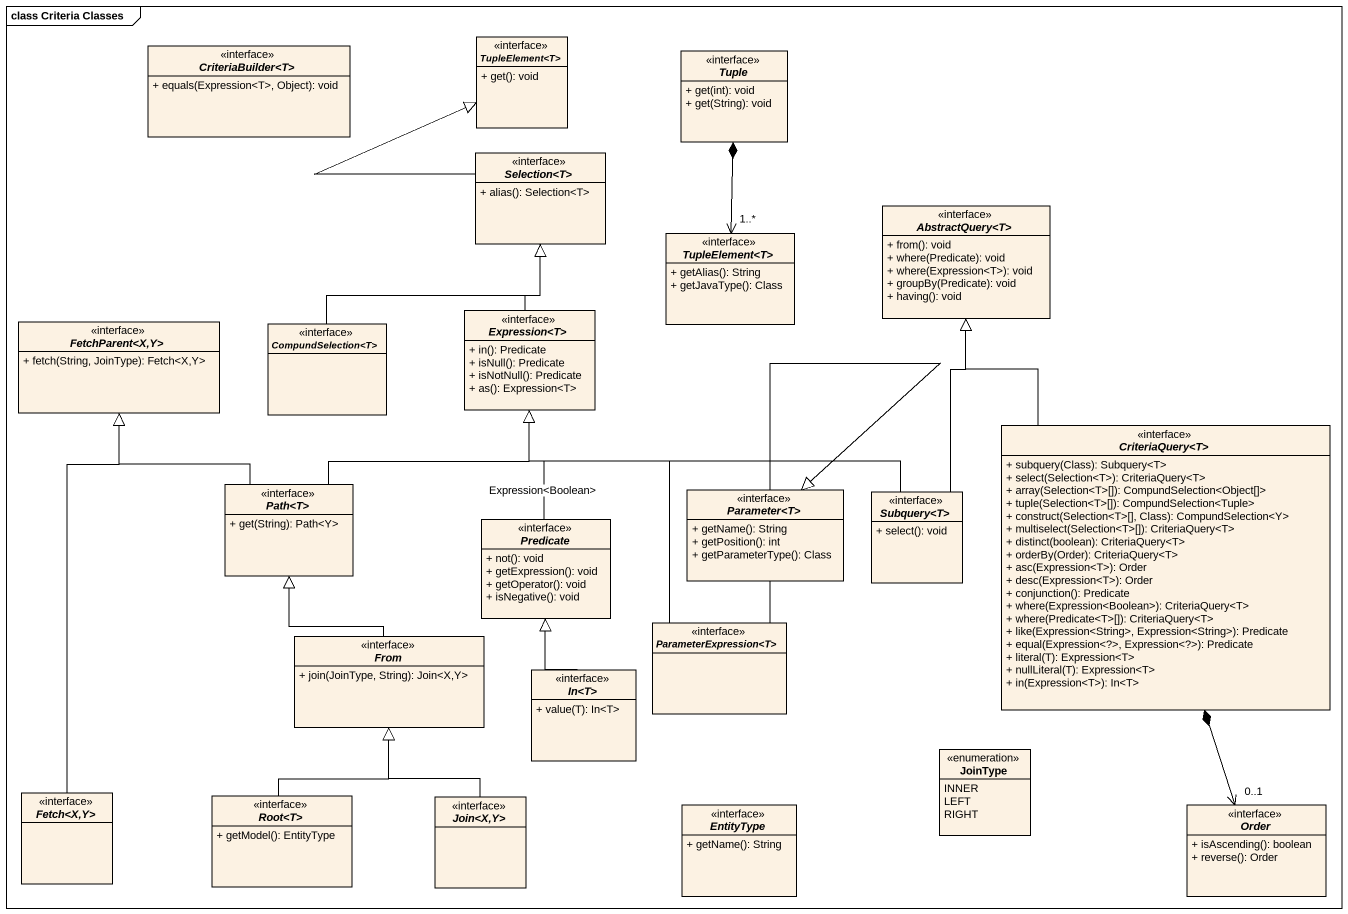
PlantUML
@startuml
mainframe class Criteria Classes
hide circle
hide empty members
skinparam classAttributeIconSize 0
interface "CriteriaBuilder<T>" as CriteriaBuilder_T {
  + equals(Expression<T>, Object): void
}
interface "TupleElement<T>" as TupleElement_T {
  + get(): void
}
interface Tuple {
  + get(int): void
  + get(String): void
}
interface "Selection<T>" as Selection_T {
  + alias(): Selection<T>
}
interface "AbstractQuery<T>" as AbstractQuery_T {
  + from(): void
  + where(Predicate): void
  + where(Expression<T>): void
  + groupBy(Predicate): void
  + having(): void
}
interface "TupleElement<T>" as TupleElement_T_2 {
  + getAlias(): String
  + getJavaType(): Class
}
interface "FetchParent<X,Y>" as FetchParent_X_Y {
  + fetch(String, JoinType): Fetch<X,Y>
}
interface "Expression<T>" as Expression_T {
  + in(): Predicate
  + isNull(): Predicate
  + isNotNull(): Predicate
  + as(): Expression<T>
}
interface "CompundSelection<T>" as CompundSelection_T
interface "CriteriaQuery<T>" as CriteriaQuery_T {
  + subquery(Class): Subquery<T>
  + select(Selection<T>): CriteriaQuery<T>
  + array(Selection<T>[]): CompundSelection<Object[]>
  + tuple(Selection<T>[]): CompundSelection<Tuple>
  + construct(Selection<T>[], Class): CompundSelection<Y>
  + multiselect(Selection<T>[]): CriteriaQuery<T>
  + distinct(boolean): CriteriaQuery<T>
  + orderBy(Order): CriteriaQuery<T>
  + asc(Expression<T>): Order
  + desc(Expression<T>): Order
  + conjunction(): Predicate
  + where(Expression<Boolean>): CriteriaQuery<T>
  + where(Predicate<T>[]): CriteriaQuery<T>
  + like(Expression<String>, Expression<String>): Predicate
  + equal(Expression<?>, Expression<?>): Predicate
  + literal(T): Expression<T>
  + nullLiteral(T): Expression<T>
  + in(Expression<T>): In<T>
}
interface "Path<T>" as Path_T {
  + get(String): Path<Y>
}
interface "Parameter<T>" as Parameter_T {
  + getName(): String
  + getPosition(): int
  + getParameterType(): Class
}
interface "Subquery<T>" as Subquery_T {
  + select(): void
}
interface Predicate {
  + not(): void
  + getExpression(): void
  + getOperator(): void
  + isNegative(): void
}
interface From {
  + join(JoinType, String): Join<X,Y>
}
interface "ParameterExpression<T>" as ParameterExpression_T
interface "In<T>" as In_T {
  + value(T): In<T>
}
enum JoinType {
  INNER
  LEFT
  RIGHT
}
interface "Fetch<X,Y>" as Fetch_X_Y
interface "Root<T>" as Root_T {
  + getModel(): EntityType
}
interface "Join<X,Y>" as Join_X_Y
interface EntityType {
  + getName(): String
}
interface Order {
  + isAscending(): boolean
  + reverse(): Order
}
Selection_T -up-|> TupleElement_T
TupleElement_T_2 "1..*" <-up-* Tuple
Expression_T -up-|> Selection_T
CompundSelection_T -up-|> Selection_T
CriteriaQuery_T -up-|> AbstractQuery_T
CriteriaQuery_T *--> "0..1" Order
Path_T -up-|> FetchParent_X_Y
Path_T -up-|> Expression_T
Subquery_T -up-|> AbstractQuery_T
Subquery_T -left-|> Expression_T
Predicate -up-|> Expression_T : Expression<Boolean>
From -up-|> Path_T
ParameterExpression_T -up-|> Expression_T
ParameterExpression_T -up-|> Parameter_T
In_T -up-|> Predicate
Fetch_X_Y -up-|> FetchParent_X_Y
Root_T -up-|> From
Join_X_Y -up-|> From
@enduml
